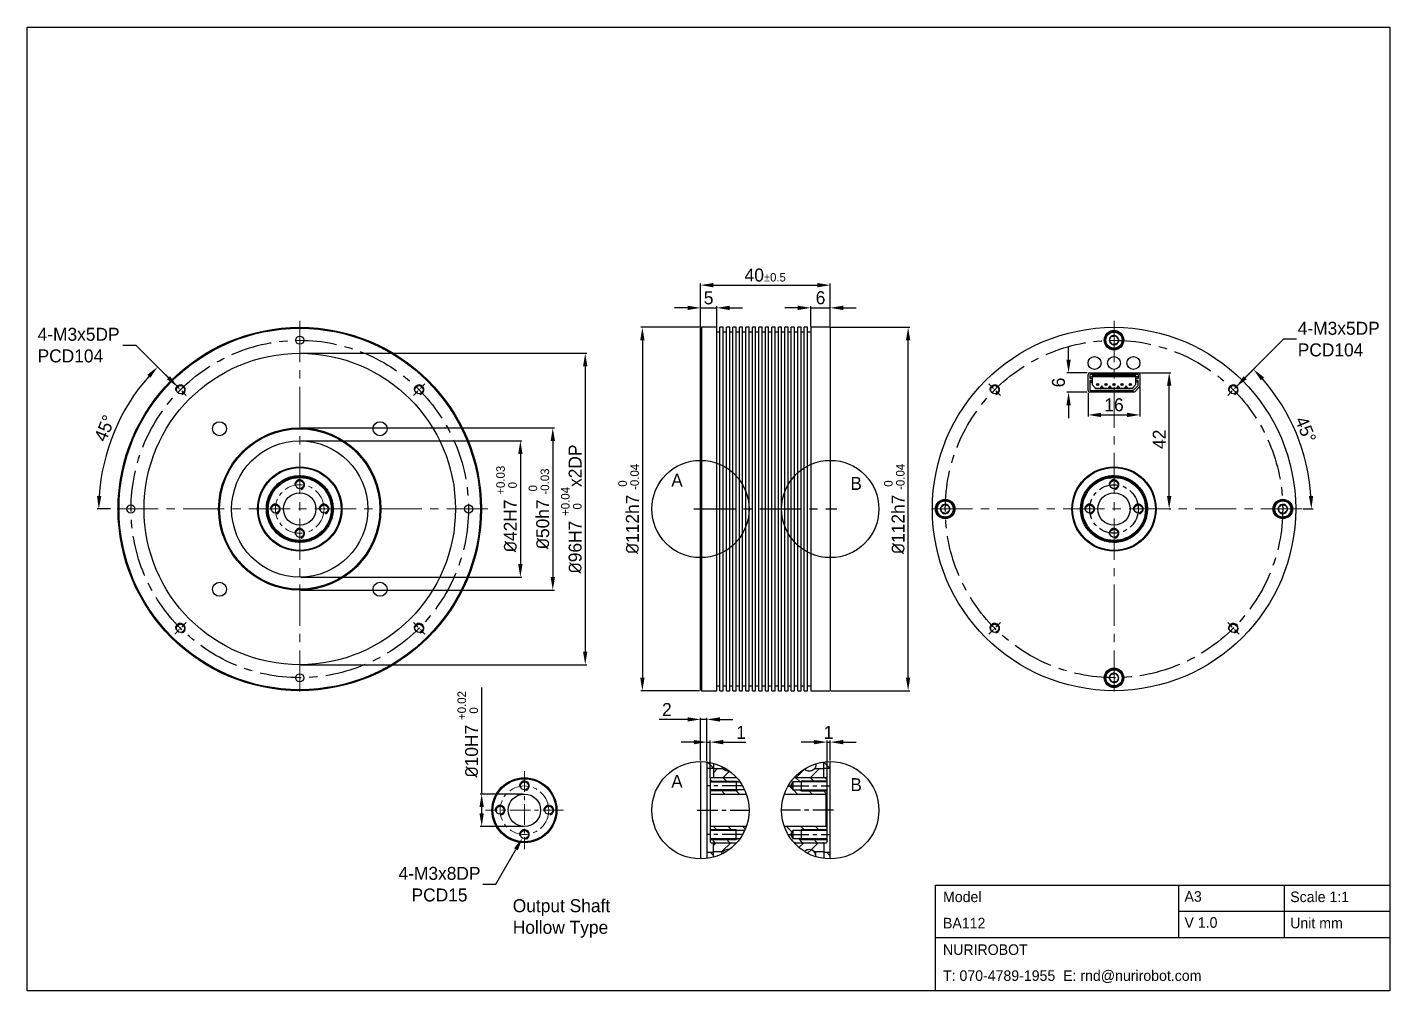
# Model space of a CAD drawing. Header units: millimetres. Extents: x 0 to 420, y 0 to 297.
import ezdxf

# ---------------------------------------------------------------- set-up
doc = ezdxf.new("R2010")
doc.units = ezdxf.units.MM
doc.header["$LTSCALE"] = 0.5
doc.header["$PDSIZE"] = -1
doc.linetypes.add('CENTERX2', pattern=[20.32, 12.7, -2.54, 2.54, -2.54])
doc.layers.add('외형선', color=7, linetype='Continuous', lineweight=25)
doc.layers.add('중심선', color=1, linetype='CENTERX2')
doc.layers.add('치수선', color=3, linetype='Continuous')
doc.styles.add('누리로봇 문자스타일_20230829', font='GOTHIC.TTF')
doc.dimstyles.new('A3기본 치수스타일', dxfattribs={"dimtxt": 4, "dimasz": 4, "dimexe": 0.5, "dimexo": 0.3, "dimgap": 1, "dimtad": 1, "dimtoh": 1, "dimdec": 1, "dimzin": 12, "dimdsep": 46, "dimtxsty": '누리로봇 문자스타일_20230829', "dimcen": 0.09, "dimclrd": 3, "dimclre": 3, "dimclrt": 3, "dimadec": 0, "dimazin": 3, "dimtm": 1e-09, "dimtfac": 1, "dimtdec": 1, "dimtofl": 0, "dimtmove": 0, "dimatfit": 3, "dimfxl": 1, "dimfrac": 2, "dimarcsym": 0})
doc.dimstyles.new('A3지시선 치수스타일', dxfattribs={"dimtxt": 4, "dimasz": 4, "dimexe": 0.5, "dimexo": 0.3, "dimgap": 0.396875, "dimtad": 0, "dimtih": 1, "dimtoh": 1, "dimdec": 1, "dimzin": 12, "dimdsep": 46, "dimtxsty": '누리로봇 문자스타일_20230829', "dimcen": 0.09, "dimclrd": 3, "dimclre": 3, "dimclrt": 3, "dimadec": 0, "dimazin": 3, "dimtm": 1e-09, "dimtfac": 1, "dimtdec": 1, "dimtofl": 0, "dimtmove": 0, "dimatfit": 3, "dimfxl": 1, "dimfrac": 2, "dimarcsym": 0})
doc.dimstyles.new('A3치수선 초과 치수스타일', dxfattribs={"dimtxt": 4, "dimasz": 4, "dimexe": 0.5, "dimexo": 0.3, "dimgap": 1, "dimtad": 1, "dimdec": 1, "dimzin": 12, "dimdsep": 46, "dimtxsty": '누리로봇 문자스타일_20230829', "dimcen": 0.09, "dimclrd": 3, "dimclre": 3, "dimclrt": 3, "dimadec": 0, "dimazin": 3, "dimtm": 1e-09, "dimtfac": 1, "dimtdec": 1, "dimtofl": 0, "dimtmove": 0, "dimatfit": 3, "dimfxl": 1, "dimfrac": 2, "dimarcsym": 0})

# ---------------------------------------------------------------- blocks, each defined once
blk = doc.blocks.new('_D_102')
at = {"layer": 'Defpoints', "color": 0}
for p in [(247.53, 217.5), (207.53, 204.2), (247.53, 204.5)]:
    blk.add_point(p, dxfattribs=at)
at = {"layer": '치수선', "color": 3, "lineweight": -2}
for p, q in [((207.53, 204.5), (207.53, 218)), ((211.53, 217.5), (243.53, 217.5)), ((247.53, 204.8), (247.53, 218))]:
    blk.add_line(p, q, dxfattribs=at)
at = {"layer": '치수선', "color": 3}
for points in [[(211.53, 218.17), (211.53, 216.83), (207.53, 217.5)], [(243.53, 218.17), (243.53, 216.83), (247.53, 217.5)]]:
    blk.add_solid(points, dxfattribs=at)
at = {"layer": '치수선', "color": 3, "insert": (227.48, 220.6), "char_height": 4, "attachment_point": 5, "style": '누리로봇 문자스타일_20230829'}
blk.add_mtext('40{\\H0.65x;%%P0.5}', dxfattribs=at)
blk = doc.blocks.new('_D_105')
at = {"layer": 'Defpoints', "color": 0}
for p in [(84, 169.5), (84, 127.5), (152, 127.5)]:
    blk.add_point(p, dxfattribs=at)
at = {"layer": '치수선', "color": 3, "lineweight": -2}
for p, q in [((84.3, 169.5), (152.5, 169.5)), ((152, 165.5), (152, 131.5)), ((84.3, 127.5), (152.5, 127.5))]:
    blk.add_line(p, q, dxfattribs=at)
at = {"layer": '치수선', "color": 3}
for points in [[(151.33, 165.5), (152.67, 165.5), (152, 169.5)], [(151.33, 131.5), (152.67, 131.5), (152, 127.5)]]:
    blk.add_solid(points, dxfattribs=at)
at = {"layer": '치수선', "color": 3, "insert": (147.74, 148.5), "char_height": 4, "attachment_point": 5, "rotation": 90, "style": '누리로봇 문자스타일_20230829'}
blk.add_mtext('{\\fISOCPEUR|b0|i0|c0|p34;%%C}42H7 {\\H0.66x;\\S+0.03^   0;}', dxfattribs=at)
blk = doc.blocks.new('_D_106')
at = {"layer": 'Defpoints', "color": 0}
for p in [(84, 173.5), (84, 123.5), (162, 123.5)]:
    blk.add_point(p, dxfattribs=at)
at = {"layer": '치수선', "color": 3, "lineweight": -2}
for p, q in [((84.3, 173.5), (162.5, 173.5)), ((162, 169.5), (162, 127.5)), ((84.3, 123.5), (162.5, 123.5))]:
    blk.add_line(p, q, dxfattribs=at)
at = {"layer": '치수선', "color": 3}
for points in [[(161.33, 169.5), (162.67, 169.5), (162, 173.5)], [(161.33, 127.5), (162.67, 127.5), (162, 123.5)]]:
    blk.add_solid(points, dxfattribs=at)
at = {"layer": '치수선', "color": 3, "insert": (157.74, 148.54), "char_height": 4, "attachment_point": 5, "rotation": 90, "style": '누리로봇 문자스타일_20230829'}
blk.add_mtext('{\\fISOCPEUR|b0|i0|c0|p34;%%C}50h7 {\\H0.66x;\\S 0^ -0.03;}', dxfattribs=at)
blk = doc.blocks.new('_D_107')
at = {"layer": 'Defpoints', "color": 0}
for p in [(84, 196.5), (84, 100.5), (172, 100.5)]:
    blk.add_point(p, dxfattribs=at)
at = {"layer": '치수선', "color": 3, "lineweight": -2}
for p, q in [((84.3, 196.5), (172.5, 196.5)), ((172, 192.5), (172, 104.5)), ((84.3, 100.5), (172.5, 100.5))]:
    blk.add_line(p, q, dxfattribs=at)
at = {"layer": '치수선', "color": 3}
for points in [[(171.33, 192.5), (172.67, 192.5), (172, 196.5)], [(171.33, 104.5), (172.67, 104.5), (172, 100.5)]]:
    blk.add_solid(points, dxfattribs=at)
at = {"layer": '치수선', "color": 3, "insert": (167.74, 148.5), "char_height": 4, "attachment_point": 5, "rotation": 90, "style": '누리로봇 문자스타일_20230829'}
blk.add_mtext('{\\fISOCPEUR|b0|i0|c0|p34;%%C}96H7 {\\H0.66x;\\S+0.04^   0;}x2DP', dxfattribs=at)
blk = doc.blocks.new('_D_108')
at = {"layer": 'Defpoints', "color": 0}
for p in [(207.53, 204.5), (189.63, 92.5), (207.53, 92.5)]:
    blk.add_point(p, dxfattribs=at)
at = {"layer": '치수선', "color": 3, "lineweight": -2}
for p, q in [((207.23, 204.5), (189.13, 204.5)), ((189.63, 200.5), (189.63, 96.5)), ((207.23, 92.5), (189.13, 92.5))]:
    blk.add_line(p, q, dxfattribs=at)
at = {"layer": '치수선', "color": 3}
for points in [[(188.96, 200.5), (190.29, 200.5), (189.63, 204.5)], [(188.96, 96.5), (190.29, 96.5), (189.63, 92.5)]]:
    blk.add_solid(points, dxfattribs=at)
at = {"layer": '치수선', "color": 3, "insert": (185.36, 148.5), "char_height": 4, "attachment_point": 5, "rotation": 90, "style": '누리로봇 문자스타일_20230829'}
blk.add_mtext('{\\fISOCPEUR|b0|i0|c0|p34;%%C}112h7 {\\H0.66x;\\S 0^ -0.04;}', dxfattribs=at)
blk = doc.blocks.new('_D_111')
at = {"layer": 'Defpoints', "color": 0}
for p in [(342.5, 190.5), (352, 190.5), (351.69, 148.5)]:
    blk.add_point(p, dxfattribs=at)
at = {"layer": '치수선', "color": 3, "lineweight": -2}
for p, q in [((342.8, 190.5), (352.5, 190.5)), ((352, 152.5), (352, 186.5)), ((351.99, 148.5), (352.5, 148.5))]:
    blk.add_line(p, q, dxfattribs=at)
at = {"layer": '치수선', "color": 3}
for points in [[(351.33, 186.5), (352.67, 186.5), (352, 190.5)], [(351.33, 152.5), (352.67, 152.5), (352, 148.5)]]:
    blk.add_solid(points, dxfattribs=at)
at = {"layer": '치수선', "color": 3, "insert": (348.95, 170), "char_height": 4, "attachment_point": 5, "rotation": 90, "style": '누리로봇 문자스타일_20230829'}
blk.add_mtext('42', dxfattribs=at)
blk = doc.blocks.new('_D_113')
at = {"layer": 'Defpoints', "color": 0}
for p in [(327, 190.5), (321, 184.5), (327, 184.5)]:
    blk.add_point(p, dxfattribs=at)
at = {"layer": '치수선', "color": 3, "lineweight": -2}
for p, q in [((321, 194.5), (321, 198.5)), ((326.7, 190.5), (320.5, 190.5)), ((326.7, 184.5), (320.5, 184.5)), ((321, 180.5), (321, 176.5))]:
    blk.add_line(p, q, dxfattribs=at)
at = {"layer": '치수선', "color": 3}
for points in [[(320.33, 194.5), (321.67, 194.5), (321, 190.5)], [(320.33, 180.5), (321.67, 180.5), (321, 184.5)]]:
    blk.add_solid(points, dxfattribs=at)
at = {"layer": '치수선', "color": 3, "insert": (317.9, 187.5), "char_height": 4, "attachment_point": 5, "rotation": 90, "style": '누리로봇 문자스타일_20230829'}
blk.add_mtext('6', dxfattribs=at)
blk = doc.blocks.new('_D_114')
at = {"layer": 'Defpoints', "color": 0}
for p in [(343, 186.5), (327, 184.5), (343, 177.5)]:
    blk.add_point(p, dxfattribs=at)
at = {"layer": '치수선', "color": 3, "lineweight": -2}
for p, q in [((343, 186.2), (343, 177)), ((327, 184.2), (327, 177)), ((331, 177.5), (339, 177.5))]:
    blk.add_line(p, q, dxfattribs=at)
at = {"layer": '치수선', "color": 3}
for points in [[(331, 178.17), (331, 176.83), (327, 177.5)], [(339, 178.17), (339, 176.83), (343, 177.5)]]:
    blk.add_solid(points, dxfattribs=at)
at = {"layer": '치수선', "color": 3, "insert": (335, 180.6), "char_height": 4, "attachment_point": 5, "style": '누리로봇 문자스타일_20230829'}
blk.add_mtext('16', dxfattribs=at)
blk = doc.blocks.new('*D173')
at = {"layer": 'Defpoints', "color": 0}
for p in [(212.53, 210.5), (207.53, 204.2), (212.53, 204.5)]:
    blk.add_point(p, dxfattribs=at)
at = {"layer": '치수선', "color": 3, "lineweight": -2}
for p, q in [((203.53, 210.5), (199.53, 210.5)), ((207.53, 204.5), (207.53, 211)), ((207.53, 210.5), (212.53, 210.5)), ((212.53, 204.8), (212.53, 211)), ((216.53, 210.5), (220.53, 210.5))]:
    blk.add_line(p, q, dxfattribs=at)
at = {"layer": '치수선', "color": 3}
for points in [[(203.53, 211.17), (203.53, 209.83), (207.53, 210.5)], [(216.53, 211.17), (216.53, 209.83), (212.53, 210.5)]]:
    blk.add_solid(points, dxfattribs=at)
at = {"layer": '치수선', "color": 3, "insert": (210.03, 213.55), "char_height": 4, "attachment_point": 5, "style": '누리로봇 문자스타일_20230829'}
blk.add_mtext('5', dxfattribs=at)
blk = doc.blocks.new('*D174')
at = {"layer": 'Defpoints', "color": 0}
for p in [(247.53, 210.5), (241.53, 204.5), (247.53, 204.5)]:
    blk.add_point(p, dxfattribs=at)
at = {"layer": '치수선', "color": 3, "lineweight": -2}
for p, q in [((237.53, 210.5), (233.53, 210.5)), ((241.53, 204.8), (241.53, 211)), ((241.53, 210.5), (247.53, 210.5)), ((247.53, 204.8), (247.53, 211)), ((251.53, 210.5), (255.53, 210.5))]:
    blk.add_line(p, q, dxfattribs=at)
at = {"layer": '치수선', "color": 3}
for points in [[(237.53, 211.17), (237.53, 209.83), (241.53, 210.5)], [(251.53, 211.17), (251.53, 209.83), (247.53, 210.5)]]:
    blk.add_solid(points, dxfattribs=at)
at = {"layer": '치수선', "color": 3, "insert": (244.53, 213.6), "char_height": 4, "attachment_point": 5, "style": '누리로봇 문자스타일_20230829'}
blk.add_mtext('6', dxfattribs=at)
blk = doc.blocks.new('*U175')
at = {"layer": '외형선'}
for radius in [3, 2.75, 2.5]:
    blk.add_circle((0, 0), radius, dxfattribs=at)
for start, end in [(129.2569, 189.2569), (69.2569, 129.2569), (9.2569, 69.2569), (309.2569, 9.2569), (189.2569, 249.2569), (249.2569, 309.2569)]:
    blk.add_arc((0, 0), 1.44, start, end, dxfattribs=at)
for points, knots in [([(-1.42, -0.23), (-1.33, 0.01), (-1.16, 0.46), (-0.99, 0.91), (-0.91, 1.12)], [0, 0, 0, 0, 0.534624, 1, 1, 1, 1]), ([(-0.91, 1.12), (-0.66, 1.16), (-0.18, 1.24), (0.29, 1.31), (0.51, 1.35)], [0, 0, 0, 0, 0.534625, 1, 1, 1, 1]), ([(0.51, 1.35), (0.62, 1.22), (0.88, 0.89), (1.2, 0.51), (1.39, 0.28), (1.42, 0.23)], [0, 0, 0, 0, 0.366241, 0.87108, 1, 1, 1, 1]), ([(1.42, 0.23), (1.33, -0.01), (1.16, -0.46), (0.99, -0.91), (0.91, -1.12)], [0, 0, 0, 0, 0.534624, 1, 1, 1, 1]), ([(-0.51, -1.35), (-0.55, -1.3), (-0.74, -1.07), (-1.05, -0.69), (-1.31, -0.37), (-1.42, -0.23)], [0, 0, 0, 0, 0.12892, 0.633759, 1, 1, 1, 1]), ([(0.91, -1.12), (0.66, -1.16), (0.18, -1.24), (-0.29, -1.31), (-0.51, -1.35)], [0, 0, 0, 0, 0.534625, 1, 1, 1, 1])]:
    blk.add_open_spline(points, degree=3, knots=knots, dxfattribs=at)
blk = doc.blocks.new('*U176')
at = {"color": 0, "linetype": 'ByBlock', "lineweight": -2}
blk.add_blockref('*U175', (364.89, 221.24), dxfattribs=at)
for p, rotation in [((312.84, 169.19), 90), ((416.94, 169.19), 270), ((364.89, 117.14), 180)]:
    blk.add_blockref('*U175', p, dxfattribs=dict(at, rotation=rotation))
blk = doc.blocks.new('*U177')
at = {"layer": '중심선', "ltscale": 0.3}
blk.add_line((1.77, 1.77), (-1.77, -1.77), dxfattribs=at)
blk = doc.blocks.new('*U178')
at = {"color": 0, "linetype": 'ByBlock', "lineweight": -2}
for p, rotation in [((81.04, 205.96), 90.00000000000001), ((81.04, 132.42), 180), ((154.58, 132.42), 270)]:
    blk.add_blockref('*U177', p, dxfattribs=dict(at, rotation=rotation))
blk.add_blockref('*U177', (154.58, 205.96), dxfattribs=at)
blk = doc.blocks.new('*U179')
at = {"layer": '중심선', "ltscale": 0.3}
blk.add_line((1.77, 1.77), (-1.77, -1.77), dxfattribs=at)
blk = doc.blocks.new('*U180')
at = {"color": 0, "linetype": 'ByBlock', "lineweight": -2}
for p, rotation in [((81.04, 205.96), 90.00000000000001), ((81.04, 132.42), 180), ((154.58, 132.42), 270)]:
    blk.add_blockref('*U179', p, dxfattribs=dict(at, rotation=rotation))
blk.add_blockref('*U179', (154.58, 205.96), dxfattribs=at)
blk = doc.blocks.new('*D181')
at = {"layer": 'Defpoints', "color": 0}
for p in [(372.65, 186.16), (370.89, 184.38)]:
    blk.add_point(p, dxfattribs=at)
at = {"layer": '치수선', "color": 3, "lineweight": -2}
for p, q in [((387.24, 200.85), (375.47, 188.99)), ((391.24, 200.85), (387.24, 200.85))]:
    blk.add_line(p, q, dxfattribs=at)
at = {"layer": '치수선', "color": 3}
blk.add_solid([(375, 189.46), (375.94, 188.52), (372.65, 186.16)], dxfattribs=at)
at = {"layer": '치수선', "color": 3, "insert": (391.64, 200.85), "char_height": 4, "attachment_point": 4, "style": '누리로봇 문자스타일_20230829'}
blk.add_mtext('4-M3x5DP\\PPCD104', dxfattribs=at)
blk = doc.blocks.new('*D187')
at = {"layer": 'Defpoints', "color": 0}
for p in [(153.26, 60.64), (140.08, 50.64), (153.26, 50.64)]:
    blk.add_point(p, dxfattribs=at)
at = {"layer": '치수선', "color": 3, "lineweight": -2}
for p, q in [((140.08, 60.64), (140.08, 93.46)), ((152.96, 60.64), (139.58, 60.64)), ((140.08, 54.64), (140.08, 56.64)), ((152.96, 50.64), (139.58, 50.64))]:
    blk.add_line(p, q, dxfattribs=at)
at = {"layer": '치수선', "color": 3}
for points in [[(139.41, 56.64), (140.74, 56.64), (140.08, 60.64)], [(139.41, 54.64), (140.74, 54.64), (140.08, 50.64)]]:
    blk.add_solid(points, dxfattribs=at)
at = {"layer": '치수선', "color": 3, "insert": (135.81, 79.05), "char_height": 4, "attachment_point": 5, "rotation": 90, "style": '누리로봇 문자스타일_20230829'}
blk.add_mtext('{\\fISOCPEUR|b0|i0|c0|p34;%%C}10H7 {\\H0.66x;\\S+0.02^   0;}', dxfattribs=at)
blk = doc.blocks.new('*D188')
at = {"layer": 'Defpoints', "color": 0}
for p in [(152.64, 47.06), (153.89, 49.22)]:
    blk.add_point(p, dxfattribs=at)
at = {"layer": '치수선', "color": 3, "lineweight": -2}
for p, q in [((144.42, 32.83), (150.64, 43.59)), ((140.42, 32.83), (144.42, 32.83))]:
    blk.add_line(p, q, dxfattribs=at)
at = {"layer": '치수선', "color": 3}
blk.add_solid([(150.06, 43.92), (151.21, 43.26), (152.64, 47.06)], dxfattribs=at)
at = {"layer": '치수선', "color": 3, "insert": (127.08, 32.83), "char_height": 4, "attachment_point": 5, "style": '누리로봇 문자스타일_20230829'}
blk.add_mtext('4-M3x8DP\\PPCD15', dxfattribs=at)
blk = doc.blocks.new('*D189')
at = {"color": 3}
for p, q in [((373.75, 187.25), (378.38, 191.88)), ((393.3, 148.5), (396.35, 148.5))]:
    blk.add_line(p, q, dxfattribs=at)
blk.add_arc((335, 148.5), 60.85, 3.7668, 41.2332, dxfattribs=at)
for points in [[(380.28, 188.15), (381.25, 189.07), (378.03, 191.53)], [(396.39, 152.52), (395.06, 152.48), (395.85, 148.5)]]:
    blk.add_solid(points, dxfattribs=at)
at = {"layer": 'Defpoints', "color": 0}
for p in [(373.54, 187.04), (370, 183.5), (393.78, 164.25), (277, 148.5), (393, 148.5)]:
    blk.add_point(p, dxfattribs=at)
at = {"color": 3, "insert": (394.09, 172.97), "char_height": 4, "attachment_point": 5, "rotation": 292.5, "style": '누리로봇 문자스타일_20230829'}
blk.add_mtext('45°', dxfattribs=at)
blk = doc.blocks.new('*D190')
at = {"color": 3}
for p, q in [((45.25, 187.25), (39.83, 192.67)), ((25.7, 148.5), (21.54, 148.5))]:
    blk.add_line(p, q, dxfattribs=at)
blk.add_arc((84, 148.5), 61.96, 138.6995, 176.3005, dxfattribs=at)
for points in [[(36.97, 189.85), (37.94, 188.94), (40.19, 192.31)], [(22.83, 152.48), (21.5, 152.52), (22.04, 148.5)]]:
    blk.add_solid(points, dxfattribs=at)
at = {"layer": 'Defpoints', "color": 0}
for p in [(45.46, 187.04), (49, 183.5), (30.34, 179.48), (26, 148.5), (142, 148.5)]:
    blk.add_point(p, dxfattribs=at)
at = {"color": 3, "insert": (23.89, 173.4), "char_height": 4, "attachment_point": 5, "rotation": 67.5, "style": '누리로봇 문자스타일_20230829'}
blk.add_mtext('45°', dxfattribs=at)
blk = doc.blocks.new('*D191')
at = {"layer": 'Defpoints', "color": 0}
for p in [(46.35, 186.15), (48.12, 184.39)]:
    blk.add_point(p, dxfattribs=at)
at = {"layer": '치수선', "color": 3, "lineweight": -2}
for p, q in [((29.47, 199), (33.47, 199)), ((33.47, 199), (43.51, 188.98))]:
    blk.add_line(p, q, dxfattribs=at)
at = {"layer": '치수선', "color": 3}
blk.add_solid([(43.98, 189.45), (43.04, 188.51), (46.35, 186.15)], dxfattribs=at)
at = {"layer": '치수선', "color": 3, "insert": (3.19, 199), "char_height": 4, "attachment_point": 4, "style": '누리로봇 문자스타일_20230829'}
blk.add_mtext('4-M3x5DP\\PPCD104', dxfattribs=at)
blk = doc.blocks.new('*D192')
at = {"layer": 'Defpoints', "color": 0}
for p in [(209.53, 76.64), (209.53, 70.5), (210.53, 65.34)]:
    blk.add_point(p, dxfattribs=at)
at = {"layer": '치수선', "color": 3, "lineweight": -2}
for p, q in [((205.53, 76.64), (201.53, 76.64)), ((209.53, 70.8), (209.53, 77.14)), ((209.53, 76.64), (210.53, 76.64)), ((210.53, 65.64), (210.53, 77.14)), ((214.53, 76.64), (221.55, 76.64))]:
    blk.add_line(p, q, dxfattribs=at)
at = {"layer": '치수선', "color": 3}
for points in [[(205.53, 77.3), (205.53, 75.97), (209.53, 76.64)], [(214.53, 77.3), (214.53, 75.97), (210.53, 76.64)]]:
    blk.add_solid(points, dxfattribs=at)
at = {"layer": '치수선', "color": 3, "insert": (220.04, 79.64), "char_height": 4, "attachment_point": 5, "style": '누리로봇 문자스타일_20230829'}
blk.add_mtext('1', dxfattribs=at)
blk = doc.blocks.new('*D193')
at = {"layer": 'Defpoints', "color": 0}
for p in [(209.53, 83.64), (207.53, 70.64), (209.53, 70.5)]:
    blk.add_point(p, dxfattribs=at)
at = {"layer": '치수선', "color": 3, "lineweight": -2}
for p, q in [((207.53, 70.94), (207.53, 84.14)), ((209.53, 70.8), (209.53, 84.14)), ((203.53, 83.64), (194.81, 83.64)), ((209.53, 83.64), (207.53, 83.64)), ((213.53, 83.64), (217.53, 83.64))]:
    blk.add_line(p, q, dxfattribs=at)
at = {"layer": '치수선', "color": 3}
for points in [[(203.53, 84.3), (203.53, 82.97), (207.53, 83.64)], [(213.53, 84.3), (213.53, 82.97), (209.53, 83.64)]]:
    blk.add_solid(points, dxfattribs=at)
at = {"layer": '치수선', "color": 3, "insert": (197.17, 86.69), "char_height": 4, "attachment_point": 5, "style": '누리로봇 문자스타일_20230829'}
blk.add_mtext('2', dxfattribs=at)
blk = doc.blocks.new('*D194')
at = {"layer": 'Defpoints', "color": 0}
for p in [(247.53, 76.64), (247.53, 70.64), (246.53, 65.34)]:
    blk.add_point(p, dxfattribs=at)
at = {"layer": '치수선', "color": 3, "lineweight": -2}
for p, q in [((242.53, 76.64), (238.53, 76.64)), ((246.53, 65.64), (246.53, 77.14)), ((246.53, 76.64), (247.53, 76.64)), ((247.53, 70.94), (247.53, 77.14)), ((251.53, 76.64), (255.53, 76.64))]:
    blk.add_line(p, q, dxfattribs=at)
at = {"layer": '치수선', "color": 3}
for points in [[(242.53, 77.3), (242.53, 75.97), (246.53, 76.64)], [(251.53, 77.3), (251.53, 75.97), (247.53, 76.64)]]:
    blk.add_solid(points, dxfattribs=at)
at = {"layer": '치수선', "color": 3, "insert": (247.03, 79.64), "char_height": 4, "attachment_point": 5, "style": '누리로봇 문자스타일_20230829'}
blk.add_mtext('1', dxfattribs=at)
blk = doc.blocks.new('*D195')
at = {"layer": 'Defpoints', "color": 0}
for p in [(247.53, 204.5), (271.53, 204.5), (247.53, 92.5)]:
    blk.add_point(p, dxfattribs=at)
at = {"layer": '치수선', "color": 3, "lineweight": -2}
for p, q in [((247.83, 204.5), (272.03, 204.5)), ((271.53, 96.5), (271.53, 200.5)), ((247.83, 92.5), (272.03, 92.5))]:
    blk.add_line(p, q, dxfattribs=at)
at = {"layer": '치수선', "color": 3}
for points in [[(270.86, 200.5), (272.2, 200.5), (271.53, 204.5)], [(270.86, 96.5), (272.2, 96.5), (271.53, 92.5)]]:
    blk.add_solid(points, dxfattribs=at)
at = {"layer": '치수선', "color": 3, "insert": (267.27, 148.5), "char_height": 4, "attachment_point": 5, "rotation": 90, "style": '누리로봇 문자스타일_20230829'}
blk.add_mtext('{\\fISOCPEUR|b0|i0|c0|p34;%%C}112h7 {\\H0.66x;\\S 0^ -0.04;}', dxfattribs=at)

msp = doc.modelspace()

# ---------------------------------------------------------------- linework, layer by layer
at = {"color": 7, "linetype": 'Continuous', "lineweight": 25}
for p, q in [((207.53, 70.64), (207.53, 40.64)), ((209.53, 70.5), (209.53, 40.77)), ((209.53, 68.64), (211.53, 68.64)), ((211.53, 70.09), (211.53, 65.94)), ((214.52, 68.39), (211.53, 68.39)), ((245.53, 68.39), (242.54, 68.39)), ((245.53, 65.94), (245.53, 70.5)), ((245.53, 68.64), (247.53, 68.64)), ((247.53, 40.64), (247.53, 70.64)), ((210.83, 65.64), (210.53, 65.34)), ((210.53, 65.34), (210.53, 45.94)), ((210.53, 64.64), (218.53, 64.64)), ((218.71, 65.64), (210.83, 65.64)), ((236.43, 65.64), (236.43, 65.73)), ((246.23, 65.64), (236.43, 65.64)), ((246.53, 64.64), (238.53, 64.64)), ((246.53, 65.34), (246.23, 65.64)), ((246.53, 45.94), (246.53, 65.34)), ((218.53, 61.64), (210.53, 61.64)), ((210.53, 60.64), (221.67, 60.64)), ((233.39, 60.64), (246.23, 60.64)), ((238.53, 61.64), (246.53, 61.64)), ((246.23, 60.64), (246.53, 60.94)), ((246.23, 50.64), (246.23, 60.64)), ((221.67, 50.64), (210.53, 50.64)), ((246.23, 50.64), (233.39, 50.64)), ((246.53, 50.34), (246.23, 50.64)), ((218.53, 49.64), (210.53, 49.64)), ((210.53, 46.64), (218.53, 46.64)), ((246.53, 49.64), (238.53, 49.64)), ((238.53, 46.64), (246.53, 46.64)), ((211.53, 42.64), (209.53, 42.64)), ((210.53, 45.94), (210.83, 45.64)), ((210.83, 45.64), (218.71, 45.64)), ((211.53, 41.18), (211.53, 45.34)), ((211.53, 42.89), (214.52, 42.89)), ((236.43, 45.64), (246.23, 45.64)), ((236.43, 45.55), (236.43, 45.64)), ((242.54, 42.89), (245.53, 42.89)), ((245.53, 45.34), (245.53, 40.77)), ((247.53, 42.64), (245.53, 42.64)), ((246.23, 45.64), (246.53, 45.94))]:
    msp.add_line(p, q, dxfattribs=at)
at = {"color": 4, "linetype": 'Continuous', "lineweight": 18}
for p, q in [((211.52, 68.64), (209.67, 70.48)), ((211.53, 67.21), (212.71, 68.39)), ((214.45, 65.64), (216.49, 67.67)), ((236.9, 65.64), (239.59, 68.32)), ((241.39, 65.64), (244.14, 68.39)), ((247.44, 68.64), (245.57, 70.51)), ((211.28, 64.39), (210.53, 65.13)), ((215.77, 64.39), (214.52, 65.64)), ((235.73, 62.38), (234.7, 63.41)), ((238.22, 64.39), (236.97, 65.64)), ((242.71, 64.39), (241.46, 65.64)), ((246.53, 65.06), (245.95, 65.64)), ((210.54, 60.64), (210.53, 60.64)), ((215.03, 60.64), (213.78, 61.89)), ((219.52, 60.64), (218.27, 61.89)), ((237.48, 60.64), (236.23, 61.89)), ((241.97, 60.64), (240.72, 61.89)), ((246.34, 60.75), (245.21, 61.89)), ((212.81, 49.39), (211.56, 50.64)), ((217.3, 49.39), (216.05, 50.64)), ((221.36, 49.82), (220.54, 50.64)), ((235.74, 48.9), (234.01, 50.64)), ((239.75, 49.39), (238.5, 50.64)), ((244.24, 49.39), (242.99, 50.64)), ((212.07, 45.64), (210.82, 46.89)), ((216.56, 45.64), (215.31, 46.89)), ((239.01, 45.64), (237.76, 46.89)), ((243.5, 45.64), (242.25, 46.89)), ((211.53, 41.68), (210.58, 42.64)), ((211.53, 44.75), (212.41, 45.64)), ((214.15, 42.89), (216.9, 45.64)), ((237.87, 44.16), (239.35, 45.64)), ((240.56, 42.36), (241.63, 43.43)), ((241.63, 43.43), (243.84, 45.64)), ((247.53, 41.6), (246.5, 42.64))]:
    msp.add_line(p, q, dxfattribs=at)
at = {"lineweight": -3}
msp.add_line((354.9, 32.55), (354.9, 16.38), dxfattribs=at)
at = {"lineweight": -3, "ltscale": 3}
for p, q in [((387.45, 32.55), (387.45, 16.38)), ((354.9, 24.52), (420, 24.52)), ((354.9, 24.52), (420, 24.52)), ((280, 16.38), (420, 16.38)), ((280, 16.38), (420, 16.38))]:
    msp.add_line(p, q, dxfattribs=at)
msp.add_lwpolyline([(0, 297), (420, 297), (420, 0), (0, 0)], close=True)
at = {"color": 7, "linetype": 'Continuous', "lineweight": 25}
for points in [[(210.53, 64.39), (219.71, 64.39)], [(246.53, 64.39), (236.03, 64.39), (235.28, 63.14), (236.03, 61.89)], [(236.03, 64.39), (236.03, 61.89), (246.53, 61.89)], [(221.03, 62.18), (221.03, 61.89), (210.53, 61.89)], [(221.11, 62.02), (221.03, 61.89)], [(221.03, 49.1), (221.03, 49.39), (210.53, 49.39)], [(210.53, 46.89), (219.71, 46.89)], [(221.11, 49.26), (221.03, 49.39)], [(246.53, 49.39), (236.03, 49.39), (235.28, 48.14), (236.03, 46.89)], [(236.03, 49.39), (236.03, 46.89), (246.53, 46.89)]]:
    msp.add_lwpolyline(points, dxfattribs=at)
for points in [[(219.09, 64.39), (218.53, 64.64), (218.53, 61.64), (219.09, 61.89)], [(237.97, 64.39), (238.53, 64.64), (238.53, 61.64), (237.97, 61.89)], [(219.09, 46.89), (218.53, 46.64), (218.53, 49.64), (219.09, 49.39)], [(237.97, 49.39), (238.53, 49.64), (238.53, 46.64), (237.97, 46.89)]]:
    msp.add_lwpolyline(points)
at = {"lineweight": -3, "ltscale": 3}
msp.add_lwpolyline([(280, 0), (280, 32.55), (420, 32.55), (420, 0)], close=True, dxfattribs=at)
msp.add_lwpolyline([(280, 0), (280, 32.55), (420, 32.55), (420, 0)], close=True, dxfattribs=at)
for centre in [(47.23, 185.27), (120.77, 185.27), (298.23, 185.27), (371.77, 185.27), (84, 156), (335, 156), (76.5, 148.5), (91.5, 148.5), (327.5, 148.5), (342.5, 148.5), (84, 141), (335, 141), (47.23, 111.73), (120.77, 111.73), (298.23, 111.73), (371.77, 111.73), (153.26, 63.14), (145.76, 55.64), (160.76, 55.64), (153.26, 48.14)]:
    msp.add_circle(centre, 1.25)
at = {"color": 6}
for centre in [(207.53, 148.5), (247.53, 148.5), (207.53, 55.64), (247.53, 55.64)]:
    msp.add_circle(centre, 15, dxfattribs=at)
for centre in [(47.23, 185.27), (120.77, 185.27), (298.23, 185.27), (371.77, 185.27), (84, 156), (335, 156), (76.5, 148.5), (91.5, 148.5), (327.5, 148.5), (342.5, 148.5), (84, 141), (335, 141), (47.23, 111.73), (120.77, 111.73), (298.23, 111.73), (371.77, 111.73), (153.26, 63.14), (145.76, 55.64), (160.76, 55.64), (153.26, 48.14)]:
    msp.add_arc(centre, 1.5, 285, 195)
at = {"color": 7, "linetype": 'Continuous', "lineweight": 25}
for centre, radius, start, end in [((216.03, 69.89), 2.13, 224.9009, 278.1519), ((241.03, 69.89), 2.13, 226.4197, 315.0991), ((211.83, 65.94), 0.3, 180, 270), ((236.83, 65.94), 0.3, 197.0192, 270), ((245.23, 65.94), 0.3, 270, 0), ((211.83, 45.34), 0.3, 90, 180), ((216.03, 41.39), 2.13, 81.8481, 135.0991), ((236.83, 45.34), 0.3, 90, 162.9808), ((241.03, 41.39), 2.12, 44.9009, 133.5803), ((245.23, 45.34), 0.3, 0, 90)]:
    msp.add_arc(centre, radius, start, end, dxfattribs=at)
for points, knots in [([(214.01, 69.17), (214.05, 69.03), (214.17, 68.78), (214.33, 68.51), (214.45, 68.4), (214.47, 68.39)], [0.7176845, 0.7176845, 0.7176845, 0.7176845, 0.8487398, 0.9799389, 1, 1, 1, 1]), ([(214.22, 68.71), (214.2, 68.68), (214.13, 68.58), (214.09, 68.46), (214.06, 68.39)], [0, 0, 0, 0, 0.376006, 1, 1, 1, 1]), ([(214.79, 68.77), (214.9, 68.63), (215.17, 68.4), (215.51, 68.26), (215.69, 68.23)], [0.8619172, 0.8619172, 0.8619172, 0.8619172, 0.9127084, 0.9660903, 0.9660903, 0.9660903, 0.9660903]), ([(242.76, 68.39), (242.81, 68.46), (242.93, 68.63), (243.07, 68.96), (243.15, 69.35), (243.16, 69.7), (243.13, 69.91), (243.12, 69.98)], [0, 0, 0, 0, 0.0276091, 0.0694434, 0.1127375, 0.1574755, 0.1803332, 0.1803332, 0.1803332, 0.1803332]), ([(211.53, 65.94), (211.53, 65.93), (211.53, 65.9), (211.53, 65.8), (211.53, 65.66), (211.53, 65.64)], [0, 0, 0, 0, 0.402327, 0.915488, 1, 1, 1, 1]), ([(236.53, 65.84), (236.53, 65.79), (236.53, 65.74), (236.53, 65.64), (236.53, 65.64)], [0.5849552, 0.5849552, 0.5849552, 0.5849552, 0.9890723, 1, 1, 1, 1]), ([(245.53, 65.64), (245.53, 65.64), (245.53, 65.74), (245.53, 65.85), (245.53, 65.93), (245.53, 65.94), (245.53, 65.94)], [0, 0, 0, 0, 0.010929, 0.429522, 0.847903, 1, 1, 1, 1]), ([(211.53, 45.64), (211.53, 45.56), (211.53, 45.37), (211.53, 45.35), (211.53, 45.34)], [0, 0, 0, 0, 0.405637, 1, 1, 1, 1]), ([(214.33, 42.89), (214.27, 42.8), (214.12, 42.59), (214.01, 42.31), (213.97, 42.13), (213.96, 42.08)], [0, 0, 0, 0, 0.0710472, 0.1611208, 0.1903918, 0.1903918, 0.1903918, 0.1903918]), ([(236.53, 45.64), (236.53, 45.63), (236.53, 45.54), (236.53, 45.48), (236.53, 45.44)], [0, 0, 0, 0, 0.0422282, 0.3959915, 0.3959915, 0.3959915, 0.3959915]), ([(241.03, 43.51), (240.79, 43.49), (240.31, 43.44), (239.84, 43.17), (239.61, 42.97), (239.57, 42.93)], [0, 0, 0, 0, 0.0536887, 0.1073774, 0.1209927, 0.1209927, 0.1209927, 0.1209927]), ([(243.15, 41.29), (243.15, 41.33), (243.16, 41.61), (243.07, 42.13), (242.71, 42.76), (242.16, 43.23), (241.57, 43.48), (241.18, 43.5), (241.03, 43.51)], [0.7426509, 0.7426509, 0.7426509, 0.7426509, 0.7516422, 0.8053309, 0.8590196, 0.9127084, 0.9663971, 1, 1, 1, 1]), ([(242.99, 42.18), (243.01, 42.24), (243.09, 42.41), (243.14, 42.65), (243.14, 42.84), (243.14, 42.89)], [0, 0, 0, 0, 0.236936, 0.789045, 1, 1, 1, 1]), ([(245.53, 45.34), (245.53, 45.35), (245.53, 45.39), (245.53, 45.51), (245.53, 45.63), (245.53, 45.64)], [0, 0, 0, 0, 0.487596, 0.957921, 1, 1, 1, 1])]:
    msp.add_open_spline(points, degree=3, knots=knots, dxfattribs=at)
at = {"layer": '외형선'}
for p, q in [((207.83, 204.5), (207.53, 204.2)), ((207.53, 92.8), (207.53, 204.2)), ((212.53, 204.5), (207.83, 204.5)), ((207.83, 204.5), (207.83, 92.5)), ((212.53, 92.5), (212.53, 204.5)), ((213.53, 203), (212.53, 203)), ((214.53, 204.5), (213.53, 204.5)), ((213.53, 92.5), (213.53, 204.5)), ((214.53, 92.5), (214.53, 204.5)), ((215.53, 203), (214.53, 203)), ((216.53, 204.5), (215.53, 204.5)), ((215.53, 92.5), (215.53, 204.5)), ((216.53, 92.5), (216.53, 204.5)), ((217.53, 203), (216.53, 203)), ((218.53, 204.5), (217.53, 204.5)), ((217.53, 92.5), (217.53, 204.5)), ((218.53, 92.5), (218.53, 204.5)), ((219.53, 203), (218.53, 203)), ((220.53, 204.5), (219.53, 204.5)), ((219.53, 92.5), (219.53, 204.5)), ((220.53, 92.5), (220.53, 204.5)), ((221.53, 203), (220.53, 203)), ((222.53, 204.5), (221.53, 204.5)), ((221.53, 92.5), (221.53, 204.5)), ((222.53, 92.5), (222.53, 204.5)), ((223.53, 203), (222.53, 203)), ((224.53, 204.5), (223.53, 204.5)), ((223.53, 92.5), (223.53, 204.5)), ((224.53, 92.5), (224.53, 204.5)), ((225.53, 203), (224.53, 203)), ((226.53, 204.5), (225.53, 204.5)), ((225.53, 92.5), (225.53, 204.5)), ((226.53, 92.5), (226.53, 204.5)), ((227.53, 203), (226.53, 203)), ((228.53, 204.5), (227.53, 204.5)), ((227.53, 92.5), (227.53, 204.5)), ((228.53, 92.5), (228.53, 204.5)), ((229.53, 203), (228.53, 203)), ((230.53, 204.5), (229.53, 204.5)), ((229.53, 92.5), (229.53, 204.5)), ((230.53, 92.5), (230.53, 204.5)), ((231.53, 203), (230.53, 203)), ((232.53, 204.5), (231.53, 204.5)), ((231.53, 92.5), (231.53, 204.5)), ((232.53, 92.5), (232.53, 204.5)), ((233.53, 203), (232.53, 203)), ((234.53, 204.5), (233.53, 204.5)), ((233.53, 92.5), (233.53, 204.5)), ((234.53, 92.5), (234.53, 204.5)), ((235.53, 203), (234.53, 203)), ((236.53, 204.5), (235.53, 204.5)), ((235.53, 92.5), (235.53, 204.5)), ((236.53, 92.5), (236.53, 204.5)), ((237.53, 203), (236.53, 203)), ((238.53, 204.5), (237.53, 204.5)), ((237.53, 92.5), (237.53, 204.5)), ((238.53, 92.5), (238.53, 204.5)), ((239.53, 203), (238.53, 203)), ((240.53, 204.5), (239.53, 204.5)), ((239.53, 92.5), (239.53, 204.5)), ((240.53, 92.5), (240.53, 204.5)), ((241.53, 203), (240.53, 203)), ((247.53, 204.5), (241.53, 204.5)), ((241.53, 204.5), (241.53, 92.5)), ((247.53, 204.5), (247.53, 92.5)), ((327, 185), (327, 190)), ((327.5, 190.5), (342.5, 190.5)), ((342.45, 189.95), (327.55, 189.95)), ((327.55, 189.95), (327.55, 188.76)), ((327.55, 189.23), (328.25, 189.23)), ((328.25, 189.5), (328.25, 186.84)), ((341.75, 189.5), (328.25, 189.5)), ((341.75, 189.25), (328.25, 189.25)), ((341.75, 186.84), (341.75, 189.5)), ((342.45, 189.23), (341.75, 189.23)), ((342.45, 189.95), (342.45, 188.76)), ((343, 190), (343, 186.4)), ((327.55, 188.76), (328.25, 188.76)), ((327.55, 188.06), (327.55, 185.05)), ((327.55, 188.06), (328.25, 188.06)), ((327.55, 187.58), (328.25, 187.58)), ((327.55, 185.05), (340.95, 185.05)), ((328.25, 186.84), (329.34, 185.75)), ((329.34, 185.75), (340.66, 185.75)), ((329.34, 185.5), (329.34, 185.75)), ((340.66, 185.5), (329.34, 185.5)), ((330, 187.22), (330, 186.88)), ((330, 186.52), (330, 186.86)), ((331.25, 186.45), (330.75, 185.75)), ((331.75, 185.75), (331.25, 186.45)), ((332.5, 187.22), (332.5, 186.88)), ((332.5, 186.52), (332.5, 186.86)), ((333.75, 186.45), (333.25, 185.75)), ((334.25, 185.75), (333.75, 186.45)), ((335, 187.22), (335, 186.88)), ((335, 186.52), (335, 186.86)), ((336.25, 186.45), (335.75, 185.75)), ((336.75, 185.75), (336.25, 186.45)), ((337.5, 187.22), (337.5, 186.88)), ((337.5, 186.52), (337.5, 186.86)), ((338.75, 186.45), (338.25, 185.75)), ((339.25, 185.75), (338.75, 186.45)), ((340, 187.22), (340, 186.88)), ((340, 186.52), (340, 186.86)), ((340.66, 185.75), (341.75, 186.84)), ((340.66, 185.75), (340.66, 185.5)), ((340.95, 185.05), (342.45, 186.55)), ((342.79, 186.04), (341.5, 184.75)), ((342.45, 188.76), (341.75, 188.76)), ((342.45, 188.06), (341.75, 188.06)), ((342.45, 187.58), (341.75, 187.58)), ((342.45, 186.55), (342.45, 188.06)), ((341.1, 184.5), (327.5, 184.5)), ((79.83, 160.55), (79.93, 160.85)), ((83.78, 161.5), (83.97, 161.25)), ((89.77, 160.15), (89.83, 159.84)), ((332.89, 161.07), (333.03, 161.35)), ((338.9, 160.64), (339.16, 160.82)), ((74.76, 157.29), (74.71, 157.6)), ((76.97, 159.44), (77.26, 159.33)), ((94.48, 156.19), (94.39, 155.89)), ((327.35, 158.7), (327.35, 159.01)), ((344.04, 157.49), (344.35, 157.53)), ((72.73, 154.98), (73.04, 155.02)), ((323.52, 154.04), (323.37, 154.32)), ((346.61, 154.35), (346.47, 154.07)), ((347.42, 151.39), (347.7, 151.26)), ((71.01, 149.08), (71.27, 149.26)), ((96.84, 150.52), (96.62, 150.29)), ((322.25, 148.14), (322, 148.33)), ((348, 148.36), (347.75, 148.18)), ((72.2, 143.05), (72.35, 143.32)), ((96.33, 144.39), (96.04, 144.29)), ((347.36, 145.36), (347.55, 145.11)), ((93.07, 139.18), (92.76, 139.23)), ((323.84, 142.33), (323.53, 142.37)), ((344.53, 140.03), (344.59, 139.72)), ((76.02, 138.24), (76.03, 138.55)), ((81.63, 135.72), (81.49, 136)), ((87.77, 136.06), (87.52, 136.25)), ((327.93, 137.89), (327.63, 137.79)), ((333.59, 135.83), (333.38, 135.6)), ((339.57, 136.6), (339.49, 136.3)), ((207.53, 92.8), (207.83, 92.5)), ((207.83, 92.5), (212.53, 92.5)), ((212.53, 94), (213.53, 94)), ((213.53, 92.5), (214.53, 92.5)), ((214.53, 94), (215.53, 94)), ((215.53, 92.5), (216.53, 92.5)), ((216.53, 94), (217.53, 94)), ((217.53, 92.5), (218.53, 92.5)), ((218.53, 94), (219.53, 94)), ((219.53, 92.5), (220.53, 92.5)), ((220.53, 94), (221.53, 94)), ((221.53, 92.5), (222.53, 92.5)), ((222.53, 94), (223.53, 94)), ((223.53, 92.5), (224.53, 92.5)), ((224.53, 94), (225.53, 94)), ((225.53, 92.5), (226.53, 92.5)), ((226.53, 94), (227.53, 94)), ((227.53, 92.5), (228.53, 92.5)), ((228.53, 94), (229.53, 94)), ((229.53, 92.5), (230.53, 92.5)), ((230.53, 94), (231.53, 94)), ((231.53, 92.5), (232.53, 92.5)), ((232.53, 94), (233.53, 94)), ((233.53, 92.5), (234.53, 92.5)), ((234.53, 94), (235.53, 94)), ((235.53, 92.5), (236.53, 92.5)), ((236.53, 94), (237.53, 94)), ((237.53, 92.5), (238.53, 92.5)), ((238.53, 94), (239.53, 94)), ((239.53, 92.5), (240.53, 92.5)), ((240.53, 94), (241.53, 94)), ((241.53, 92.5), (247.53, 92.5))]:
    msp.add_line(p, q, dxfattribs=at)
at = {"layer": '외형선', "flags": 128}
for points in [[(86.79, 160.94), (86.9, 161.02), (87.03, 161.14)], [(329.88, 160.45), (330.06, 160.34), (330.15, 160.29)], [(335.95, 161.47), (336.05, 161.3), (336.11, 161.2)], [(92.2, 158.27), (92.32, 158.29), (92.5, 158.33)], [(324.96, 156.76), (325.18, 156.75), (325.28, 156.75)], [(341.8, 159.58), (341.81, 159.4), (341.83, 159.27)], [(71.76, 152.06), (71.75, 152.07), (71.57, 152.31)], [(95.77, 153.41), (95.87, 153.38), (96.07, 153.33)], [(322.29, 151.23), (322.5, 151.32), (322.57, 151.36)], [(96.71, 147.45), (96.77, 147.38), (96.94, 147.24)], [(71.49, 146.03), (71.47, 146.04), (71.21, 146.17)], [(322.46, 145.08), (322.61, 145.27), (322.65, 145.33)], [(74.02, 140.56), (73.99, 140.56), (73.71, 140.56)], [(94.8, 141.73), (94.83, 141.65), (94.91, 141.44)], [(325.43, 139.7), (325.48, 139.95), (325.49, 140.01)], [(346.48, 142.4), (346.18, 142.36), (346.17, 142.35)], [(78.79, 136.86), (78.74, 136.85), (78.51, 136.72)], [(84.72, 135.77), (84.68, 135.72), (84.54, 135.51)], [(90.49, 137.52), (90.47, 137.45), (90.45, 137.21)], [(330.54, 136.29), (330.47, 136.54), (330.46, 136.59)], [(336.65, 135.61), (336.46, 135.81), (336.44, 135.83)], [(342.39, 137.81), (342.12, 137.9), (342.1, 137.91)]]:
    msp.add_lwpolyline(points, dxfattribs=at)
at = {"layer": '외형선'}
for centre, radius in [((84, 148.5), 56), ((84, 148.5), 55.7), ((84, 200.55), 1.25), ((335, 148.5), 56), ((84, 148.5), 48), ((329, 193.5), 2), ((335, 193.5), 2), ((341, 193.5), 2), ((330, 186.87), 0.35), ((330, 186.87), 0.005), ((332.5, 186.87), 0.35), ((332.5, 186.87), 0.005), ((335, 186.87), 0.35), ((335, 186.87), 0.005), ((337.5, 186.87), 0.35), ((337.5, 186.87), 0.005), ((340, 186.87), 0.35), ((340, 186.87), 0.005), ((59.25, 173.25), 2.15), ((84, 148.5), 25), ((84, 148.5), 24.7), ((108.75, 173.25), 2.15), ((84, 148.5), 21), ((84, 148.5), 13), ((84, 148.5), 12.75), ((335, 148.5), 13), ((335, 148.5), 12.75), ((84, 148.5), 10), ((84, 148.5), 9.7), ((335, 148.5), 10), ((335, 148.5), 9.7), ((84, 148.5), 5), ((335, 148.5), 5), ((31.95, 148.5), 1.25), ((136.05, 148.5), 1.25), ((59.25, 123.75), 2.15), ((108.75, 123.75), 2.15), ((84, 96.45), 1.25), ((153.26, 55.64), 10), ((153.26, 55.64), 9.7), ((153.26, 55.64), 5)]:
    msp.add_circle(centre, radius, dxfattribs=at)
for centre, start, end in [((327.5, 190), 90, 180), ((342.5, 190), 0, 90), ((327.5, 185), 180, 270), ((342.5, 186.45), 305.3687, 354.2224), ((341.07, 185), 273.9055, 330.2399)]:
    msp.add_arc(centre, 0.5, start, end, dxfattribs=at)
for points in [[(93.3, 152.93), (93.1, 153.3), (92.71, 154.06), (91.94, 155.1), (91.1, 155.99), (90.23, 156.73), (89.36, 157.32), (88.43, 157.82), (87.12, 158.36), (85.74, 158.69), (84.34, 158.81), (83.2, 158.79), (81.99, 158.63), (80.74, 158.3), (79.56, 157.82), (78.44, 157.2), (77.4, 156.44), (76.51, 155.6), (75.77, 154.73), (75.18, 153.86), (74.68, 152.93), (74.14, 151.62), (73.81, 150.24), (73.69, 148.84), (73.71, 147.7), (73.87, 146.49), (74.2, 145.24), (74.68, 144.06), (75.3, 142.94), (76.06, 141.9), (76.9, 141.01), (77.77, 140.27), (78.64, 139.68), (79.57, 139.18), (80.88, 138.64), (82.26, 138.31), (83.66, 138.19), (84.8, 138.21), (86.01, 138.37), (87.26, 138.7), (88.44, 139.18), (89.56, 139.8), (90.6, 140.56), (91.49, 141.4), (92.23, 142.27), (92.82, 143.14), (93.32, 144.07), (93.86, 145.38), (94.19, 146.76), (94.31, 148.16), (94.29, 149.3), (94.13, 150.51), (93.8, 151.77), (93.46, 152.55), (93.3, 152.93)], [(331.56, 158.21), (331.17, 158.06), (330.38, 157.74), (329.26, 157.09), (328.29, 156.34), (327.47, 155.55), (326.79, 154.75), (326.19, 153.88), (325.52, 152.63), (325.04, 151.29), (324.78, 149.92), (324.68, 148.78), (324.72, 147.56), (324.92, 146.28), (325.27, 145.05), (325.76, 143.88), (326.41, 142.76), (327.16, 141.79), (327.95, 140.97), (328.75, 140.29), (329.62, 139.69), (330.87, 139.02), (332.21, 138.54), (333.58, 138.28), (334.72, 138.18), (335.94, 138.22), (337.22, 138.42), (338.45, 138.77), (339.62, 139.26), (340.74, 139.91), (341.71, 140.66), (342.53, 141.45), (343.21, 142.25), (343.81, 143.12), (344.48, 144.37), (344.96, 145.71), (345.22, 147.08), (345.32, 148.22), (345.28, 149.44), (345.08, 150.72), (344.73, 151.95), (344.24, 153.12), (343.59, 154.24), (342.84, 155.21), (342.05, 156.03), (341.25, 156.71), (340.38, 157.31), (339.13, 157.98), (337.79, 158.46), (336.42, 158.72), (335.28, 158.82), (334.06, 158.78), (332.77, 158.59), (331.96, 158.34), (331.56, 158.21)]]:
    msp.add_open_spline(points, degree=3, knots=[0, 0, 0, 0, 0.019413, 0.039427, 0.059998, 0.076087, 0.092168, 0.108599, 0.125022, 0.157832, 0.173921, 0.190002, 0.21058, 0.230593, 0.25, 0.269415, 0.289427, 0.309998, 0.326087, 0.342168, 0.358599, 0.375022, 0.407832, 0.423921, 0.440002, 0.46058, 0.480593, 0.5, 0.519415, 0.539427, 0.559998, 0.576087, 0.592168, 0.608599, 0.625022, 0.657832, 0.673921, 0.690002, 0.71058, 0.730593, 0.75, 0.769415, 0.789427, 0.809998, 0.826087, 0.842168, 0.858599, 0.875022, 0.907832, 0.923921, 0.940002, 0.96058, 0.980591, 1, 1, 1, 1], dxfattribs=at)
at = {"layer": '중심선', "color": 1, "linetype": 'CENTERX2', "lineweight": 18, "ltscale": 2}
for p, q in [((84, 206.5), (84, 90.5)), ((335, 206.5), (335, 90.5)), ((142, 148.5), (26, 148.5)), ((393, 148.5), (277, 148.5))]:
    msp.add_line(p, q, dxfattribs=at)
at = {"layer": '중심선', "ltscale": 2}
msp.add_line((205.53, 148.5), (249.53, 148.5), dxfattribs=at)
at = {"layer": '중심선', "color": 1, "linetype": 'CENTERX2', "lineweight": 18}
for p, q in [((153.26, 67.64), (153.26, 43.64)), ((165.26, 55.64), (141.26, 55.64))]:
    msp.add_line(p, q, dxfattribs=at)
at = {"layer": '중심선'}
for p, q in [((220.52, 63.14), (209.53, 63.14)), ((234.54, 63.14), (247.53, 63.14)), ((206.53, 55.64), (222.53, 55.64)), ((248.53, 55.64), (232.53, 55.64)), ((220.52, 48.14), (209.53, 48.14)), ((234.54, 48.14), (247.53, 48.14))]:
    msp.add_line(p, q, dxfattribs=at)
at = {"layer": '중심선', "ltscale": 2}
for centre in [(84, 148.5), (335, 148.5)]:
    msp.add_circle(centre, 52, dxfattribs=at)
at = {"layer": '중심선', "color": 1, "linetype": 'CENTERX2', "lineweight": 18}
for centre in [(84, 148.5), (153.26, 55.64)]:
    msp.add_circle(centre, 7.5, dxfattribs=at)
at = {"layer": '중심선'}
msp.add_circle((335, 148.5), 7.5, dxfattribs=at)

# ---------------------------------------------------------------- block references
for name, p in [('*U176', (-29.89, -20.69)), ('*U178', (-33.81, -20.69)), ('*U180', (217.19, -20.69))]:
    msp.add_blockref(name, p)

# ---------------------------------------------------------------- texts
at = {"color": 3, "ltscale": 0.5, "char_height": 4, "attachment_point": 1, "style": '누리로봇 문자스타일_20230829'}
for s, insert, width in [('{\\fGulim|b0|i0|c129|p50;A}', (198.54, 159.41), 28.4188), ('{\\fGulim|b0|i0|c129|p50;B}', (253.77, 158.39), 33.3852), ('{\\fGulim|b0|i0|c129|p50;A}', (198.54, 66.55), 28.4188), ('{\\fGulim|b0|i0|c129|p50;B}', (253.77, 65.53), 33.3852), ('Output Shaft\\PHollow Type', (149.66, 28.22), 69.668)]:
    msp.add_mtext(s, dxfattribs=dict(at, insert=insert, width=width))
at = {"lineweight": -3, "attachment_point": 1, "style": '누리로봇 문자스타일_20230829'}
for s, insert, char_height, width in [('Model', (282.3, 30.58), 3.255, 10.7408), ('A3', (356.72, 30.7), 3.255, 12.1036), ('{\\fCentury Gothic|b0|i0|c0|p34;Scale 1:1}', (389.32, 30.58), 3.2548, 53.4053), ('BA112', (282.28, 22.48), 3.255, 39.9112), ('V 1.0', (356.72, 22.67), 3.255, 12.1036), ('Unit mm', (389.32, 22.5), 3.255, 53.4053), ('NURIROBOT', (282.28, 14.3), 3.255, 40.3813), ('T: 070-4789-1955  E: rnd@nurirobot.com', (282.29, 6.29), 3.2548, 85.2271), ('T: 070-4789-1955  E: rnd@nurirobot.com', (282.29, 6.29), 3.2548, 85.2271)]:
    msp.add_mtext(s, dxfattribs=dict(at, insert=insert, char_height=char_height, width=width))

# ---------------------------------------------------------------- dimensions: what is measured, and where the dimension line sits
for base, line1, line2, picture, middle in [((30.34, 179.48), ((142, 148.5), (26, 148.5)), ((45.46, 187.04), (49, 183.5)), '*D190', (23.89, 173.4)), ((393.78, 164.25), ((373.54, 187.04), (370, 183.5)), ((393, 148.5), (277, 148.5)), '*D189', (394.09, 172.97))]:
    dim = msp.add_angular_dim_2l(base=base, line1=line1, line2=line2, dimstyle='A3기본 치수스타일', override={"dimdec": 0, "dimadec": 0, "dimazin": 3})
    dim.commit()
    dim.dimension.update_dxf_attribs({"geometry": picture, "text_midpoint": middle})
at = {"layer": '치수선'}
dim = msp.add_linear_dim(base=(247.53, 217.5), p1=(207.53, 204.2), p2=(247.53, 204.5), text='40{\\H0.65x;%%P0.5}', dimstyle='A3기본 치수스타일', override={"dimtofl": 1}, dxfattribs=at)
dim.commit()
dim.dimension.update_dxf_attribs({"geometry": '_D_102', "text_midpoint": (227.48, 217.5), "dimtype": 160})
for base, p1, p2, picture, middle in [((212.53, 210.5), (207.53, 204.2), (212.53, 204.5), '*D173', (210.03, 210.5)), ((247.53, 210.5), (241.53, 204.5), (247.53, 204.5), '*D174', (244.53, 210.5)), ((209.53, 83.64), (207.53, 70.64), (209.53, 70.5), '*D193', (197.17, 83.64)), ((209.53, 76.64), (210.53, 65.34), (209.53, 70.5), '*D192', (220.04, 76.64)), ((247.53, 76.64), (246.53, 65.34), (247.53, 70.64), '*D194', (247.03, 76.64))]:
    dim = msp.add_linear_dim(base=base, p1=p1, p2=p2, dimstyle='A3기본 치수스타일', override={"dimtofl": 1}, dxfattribs=at)
    dim.commit()
    dim.dimension.update_dxf_attribs({"geometry": picture, "text_midpoint": middle, "dimtype": 160})
for p1, p2, text, picture, middle in [((370.89, 184.38), (372.65, 186.16), '4-M3x5DP\\PPCD104', '*D181', (404.58, 200.85)), ((48.12, 184.39), (46.35, 186.15), '4-M3x5DP\\PPCD104', '*D191', (16.13, 199)), ((153.89, 49.22), (152.64, 47.06), '4-M3x8DP\\PPCD15', '*D188', (127.08, 32.83))]:
    dim = msp.add_diameter_dim_2p(p1=p1, p2=p2, text=text, dimstyle='A3지시선 치수스타일', override={"dimcen": 0}, dxfattribs=at)
    dim.commit()
    dim.dimension.update_dxf_attribs({"geometry": picture, "text_midpoint": middle, "dimtype": 163})
for base, p1, p2, text, dimstyle, picture, middle in [((189.63, 92.5), (207.53, 204.5), (207.53, 92.5), '{\\fISOCPEUR|b0|i0|c0|p34;%%C}<>h7 {\\H0.66x;\\S 0^ -0.04;}', 'A3기본 치수스타일', '_D_108', (189.63, 148.5)), ((271.53, 204.5), (247.53, 92.5), (247.53, 204.5), '{\\fISOCPEUR|b0|i0|c0|p34;%%C}<>h7 {\\H0.66x;\\S 0^ -0.04;}', 'A3기본 치수스타일', '*D195', (271.53, 148.5)), ((172, 100.5), (84, 196.5), (84, 100.5), '{\\fISOCPEUR|b0|i0|c0|p34;%%C}<>H7 {\\H0.66x;\\S+0.04^   0;}x2DP', 'A3기본 치수스타일', '_D_107', (172, 148.5)), ((140.08, 50.64), (153.26, 60.64), (153.26, 50.64), '{\\fISOCPEUR|b0|i0|c0|p34;%%C}<>H7 {\\H0.66x;\\S+0.02^   0;}', 'A3치수선 초과 치수스타일', '*D187', (140.08, 79.05))]:
    dim = msp.add_linear_dim(base=base, p1=p1, p2=p2, angle=90, text=text, dimstyle=dimstyle, dxfattribs=at)
    dim.commit()
    dim.dimension.update_dxf_attribs({"geometry": picture, "text_midpoint": middle, "dimtype": 160})
for base, p1, p2, picture, middle in [((321, 184.5), (327, 190.5), (327, 184.5), '_D_113', (321, 187.5)), ((352, 190.5), (351.69, 148.5), (342.5, 190.5), '_D_111', (352, 170))]:
    dim = msp.add_linear_dim(base=base, p1=p1, p2=p2, angle=90, dimstyle='A3기본 치수스타일', dxfattribs=at)
    dim.commit()
    dim.dimension.update_dxf_attribs({"geometry": picture, "text_midpoint": middle, "dimtype": 160})
dim = msp.add_linear_dim(base=(343, 177.5), p1=(327, 184.5), p2=(343, 186.5), dimstyle='A3기본 치수스타일', dxfattribs=at)
dim.commit()
dim.dimension.update_dxf_attribs({"geometry": '_D_114', "text_midpoint": (335, 177.5), "dimtype": 160})
for base, p1, p2, text, picture, middle in [((162, 123.5), (84, 173.5), (84, 123.5), '{\\fISOCPEUR|b0|i0|c0|p34;%%C}<>h7 {\\H0.66x;\\S 0^ -0.03;}', '_D_106', (162, 148.54)), ((152, 127.5), (84, 169.5), (84, 127.5), '{\\fISOCPEUR|b0|i0|c0|p34;%%C}<>H7 {\\H0.66x;\\S+0.03^   0;}', '_D_105', (152, 148.5))]:
    dim = msp.add_linear_dim(base=base, p1=p1, p2=p2, angle=90, text=text, dimstyle='A3기본 치수스타일', override={"dimtmove": 0}, dxfattribs=at)
    dim.commit()
    dim.dimension.update_dxf_attribs({"geometry": picture, "text_midpoint": middle, "dimtype": 160})

doc.saveas('drawing.dxf')
